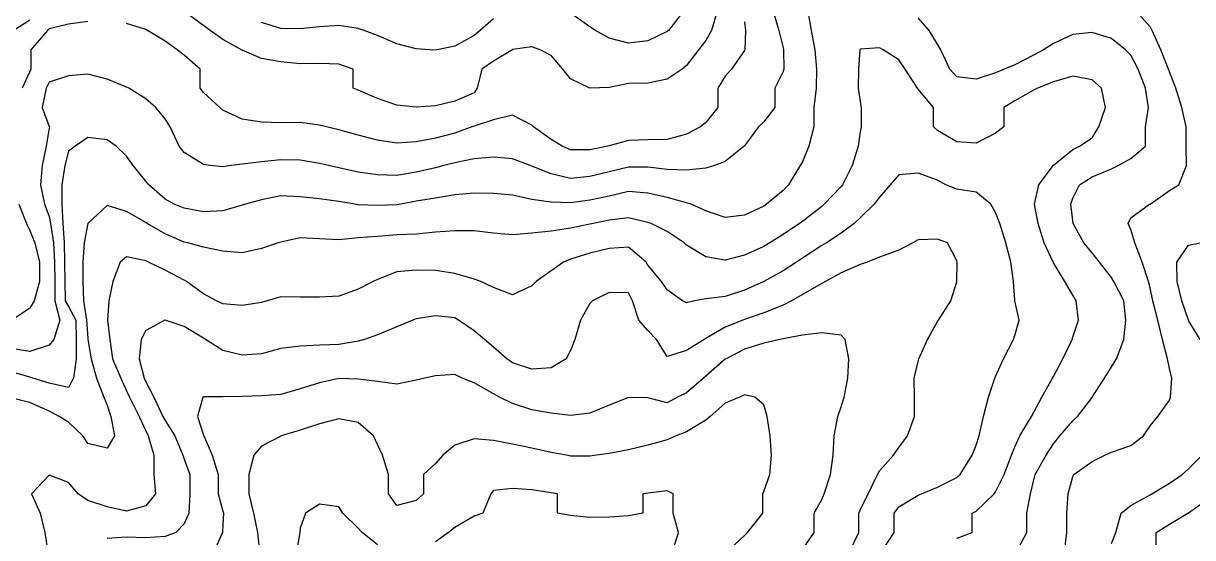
# Model space of a CAD drawing. Header units: inches. Extents: x 450896 to 463247, y 7386701 to 7399440.
# Drawn here: x 452295 to 454068, y 7388808 to 7389588 of the extents above; entities that cross this region are included whole.
import ezdxf

# ---------------------------------------------------------------- set-up
doc = ezdxf.new("R2010")
doc.units = ezdxf.units.IN
doc.header["$MEASUREMENT"] = 0

msp = doc.modelspace()

# ---------------------------------------------------------------- linework, layer by layer
for points, elevation in [([(453432, 7389606.2), (453440.5, 7389576.9), (453447.1, 7389550.3), (453447.7, 7389547.6), (453448.2, 7389518.3), (453447.1, 7389514.5), (453434.9, 7389489.1), (453434.9, 7389459.8), (453417.9, 7389438.1), (453409.9, 7389430.5), (453388.6, 7389401.9), (453388.1, 7389401.2), (453359.3, 7389378.3), (453343.2, 7389371.9), (453330, 7389368.2), (453300.7, 7389364.9), (453271.4, 7389366.1), (453242.1, 7389369.5), (453212.8, 7389369.3), (453183.6, 7389362.2), (453154.3, 7389355.2), (453125, 7389352.3), (453095.7, 7389359.4), (453066.4, 7389371), (453063.6, 7389371.9), (453037.1, 7389382.1), (453007.8, 7389384.8), (452978.5, 7389381.9), (452949.3, 7389376.3), (452932.7, 7389371.9), (452920, 7389368.6), (452890.7, 7389362), (452861.4, 7389357), (452832.1, 7389358), (452802.8, 7389362), (452773.5, 7389368.4), (452757.6, 7389371.9), (452744.2, 7389375), (452715, 7389379.9), (452685.7, 7389380.6), (452656.4, 7389377.8), (452627.1, 7389373.9), (452610.9, 7389371.9), (452597.8, 7389370), (452578.9, 7389371.9), (452568.5, 7389373.4), (452539.2, 7389391.5), (452531.2, 7389401.2), (452517.9, 7389430.5), (452509.9, 7389442.6), (452496, 7389459.8), (452480.7, 7389472.9), (452454.8, 7389489.1), (452451.4, 7389490.9), (452422.1, 7389502.7), (452392.8, 7389510.6), (452363.5, 7389507.9), (452334.2, 7389498.4), (452329.7, 7389489.1), (452323.8, 7389459.8), (452334.2, 7389431.1), (452334.5, 7389430.5), (452334.2, 7389428.5), (452329.5, 7389401.2), (452323.4, 7389371.9), (452321.1, 7389342.6), (452327.1, 7389313.3), (452334.2, 7389294.5), (452336.2, 7389284), (452340.9, 7389254.8), (452342.5, 7389225.5), (452343, 7389196.2), (452342.7, 7389166.9), (452350.6, 7389137.6), (452341.5, 7389108.3), (452334.2, 7389099.6), (452304.9, 7389089.9), (452275.7, 7389094.4)], 280), ([(453484.6, 7389606.2), (453489.7, 7389576.9), (453495.4, 7389547.6), (453497.7, 7389518.3), (453497.3, 7389489.1), (453493.8, 7389459.8), (453493.8, 7389430.5), (453486.3, 7389401.2), (453476.4, 7389377.7), (453473.3, 7389371.9), (453455.4, 7389342.6), (453447.1, 7389334.2), (453422.2, 7389313.3), (453417.9, 7389310.3), (453388.6, 7389296.5), (453359.3, 7389293.4), (453330, 7389303.1), (453307.7, 7389313.3), (453300.7, 7389315.6), (453271.4, 7389323.4), (453242.1, 7389330.3), (453212.8, 7389332.6), (453183.6, 7389325.7), (453154.3, 7389319.5), (453125, 7389315.2), (453095.7, 7389316.4), (453066.4, 7389320.4), (453037.1, 7389327.2), (453007.8, 7389329.7), (452978.5, 7389330.3), (452949.3, 7389327.6), (452920, 7389322.6), (452890.7, 7389317.8), (452867.3, 7389313.3), (452861.4, 7389312.2), (452832.1, 7389311.3), (452802.8, 7389312.6), (452798, 7389313.3), (452773.5, 7389317.4), (452744.2, 7389321.3), (452715, 7389324.4), (452685.7, 7389325.9), (452656.4, 7389319.9), (452632.2, 7389313.3), (452627.1, 7389311.8), (452597.8, 7389303.1), (452568.5, 7389301.9), (452539.2, 7389307.1), (452523.7, 7389313.3), (452509.9, 7389320.8), (452485.2, 7389342.6), (452480.7, 7389348.3), (452461.6, 7389371.9), (452451.4, 7389386.4), (452435.9, 7389401.2), (452422.1, 7389411.2), (452392.8, 7389414.3), (452373.8, 7389401.2), (452363.5, 7389393.9), (452357.8, 7389371.9), (452353.5, 7389342.6), (452353.6, 7389313.3), (452355.1, 7389284), (452357, 7389254.8), (452357.4, 7389225.5), (452358, 7389196.2), (452358.7, 7389166.9), (452363.5, 7389158.2), (452374.9, 7389137.6), (452375.2, 7389108.3), (452375.1, 7389079), (452371.2, 7389049.7), (452363.5, 7389035.6), (452334.2, 7389042.1), (452309.5, 7389049.7), (452304.9, 7389050.9), (452275.7, 7389059.5)], 260), ([(453347.2, 7389606.2), (453338.7, 7389576.9), (453330, 7389561.8), (453319, 7389547.6), (453300.7, 7389523.6), (453294.3, 7389518.3), (453271.4, 7389503.1), (453242.1, 7389496.7), (453212.8, 7389496.3), (453183.6, 7389490.4), (453154.3, 7389489.3), (453125, 7389503.3), (453113.3, 7389518.3), (453095.7, 7389538.9), (453078.7, 7389547.6), (453066.4, 7389552), (453037.1, 7389547.7), (453037, 7389547.6), (453007.8, 7389530.3), (452990.6, 7389518.3), (452983.4, 7389489.1), (452978.5, 7389482), (452949.3, 7389469.6), (452920, 7389462.7), (452890.7, 7389460.3), (452861.4, 7389463.4), (452832.1, 7389473.7), (452802.8, 7389486.4), (452795.3, 7389489.1), (452795.3, 7389518.3), (452773.5, 7389525.5), (452744.2, 7389526.8), (452715, 7389526.2), (452685.7, 7389529.1), (452656.4, 7389534.4), (452627.1, 7389547), (452626.1, 7389547.6), (452597.8, 7389563.1), (452578.5, 7389576.9), (452568.5, 7389584.1), (452539.2, 7389605.8)], 320), ([(453007.8, 7389594.2), (452987.8, 7389576.9), (452978.5, 7389569.4), (452949.3, 7389552.8), (452922.6, 7389547.6), (452920, 7389547.1), (452911, 7389547.6), (452890.7, 7389548.9), (452861.4, 7389556.7), (452832.1, 7389569.2), (452812.1, 7389576.9), (452802.8, 7389580), (452773.5, 7389584.2), (452744.2, 7389582.1), (452715, 7389579.3), (452685.7, 7389579.8), (452656.4, 7389588.7)], 340), ([(453296.2, 7389606.2), (453273.3, 7389576.9), (453271.4, 7389575.2), (453242.1, 7389561.3), (453212.8, 7389557.7), (453183.6, 7389565.3), (453162.8, 7389576.9), (453154.3, 7389582.1), (453125, 7389603)], 340), ([(453801.1, 7388786.2), (453816.8, 7388815.4), (453816.8, 7388844.7), (453822.3, 7388874), (453827.9, 7388897.3), (453829.4, 7388903.3), (453845.9, 7388932.6), (453857.2, 7388950), (453866.6, 7388961.9), (453886.4, 7388985.1), (453893.8, 7388991.2), (453915.7, 7389020), (453916.1, 7389020.5), (453934.7, 7389049.7), (453945, 7389066.8), (453953, 7389079), (453963.9, 7389108.3), (453966.8, 7389137.6), (453963.8, 7389166.9), (453948.7, 7389196.2), (453945, 7389202.1), (453927.2, 7389225.5), (453915.7, 7389239.5), (453903.1, 7389254.8), (453887.1, 7389284), (453886.4, 7389288.4), (453883.6, 7389313.3), (453886.4, 7389322.3), (453896.7, 7389342.6), (453915.7, 7389354.7), (453945, 7389367), (453955.2, 7389371.9), (453974.3, 7389382.8), (453996.5, 7389401.2), (453996.5, 7389430.5), (454001.4, 7389459.8), (453996.7, 7389489.1), (453985.5, 7389518.3), (453974.3, 7389539.3), (453966.2, 7389547.6), (453945, 7389564.5), (453915.7, 7389573.8), (453886.4, 7389570.7), (453857.2, 7389557), (453842.2, 7389547.6), (453827.9, 7389539.9), (453798.6, 7389524.7), (453782.4, 7389518.3), (453769.3, 7389512.3), (453740, 7389502.8), (453710.7, 7389506.5), (453700.1, 7389518.3), (453686.2, 7389547.6), (453681.4, 7389556.2), (453668.5, 7389576.9), (453652.2, 7389595.7)], 260), ([(453874, 7388786.2), (453877.5, 7388815.4), (453877.5, 7388844.7), (453879.7, 7388874), (453886.4, 7388900.2), (453888.3, 7388903.3), (453915.7, 7388923.3), (453934.9, 7388932.6), (453945, 7388937.1), (453974.3, 7388947.3), (453993.5, 7388961.9), (454003.6, 7388977.3), (454015.4, 7388991.2), (454032.9, 7389016.1), (454034.9, 7389020.5), (454036.9, 7389049.7), (454032.9, 7389064), (454030, 7389079), (454022.6, 7389108.3), (454015.7, 7389137.6), (454008.1, 7389166.9), (454003.6, 7389186.3), (454001.1, 7389196.2), (453991.7, 7389225.5), (453980.6, 7389254.8), (453974.3, 7389275.1), (453970.6, 7389284), (453974.3, 7389292.8), (454002.9, 7389313.3), (454003.6, 7389313.5), (454032.9, 7389334), (454047.5, 7389342.6), (454059.1, 7389371.9), (454058.6, 7389401.2), (454058.6, 7389430.5), (454051.6, 7389459.8), (454042.6, 7389489.1), (454032.9, 7389513.9), (454031.4, 7389518.3), (454019.9, 7389547.6), (454007.1, 7389576.9), (454003.6, 7389582.5), (453982.7, 7389606.2)], 280), ([(452304.9, 7389592.6), (452280.6, 7389576.9)], 320), ([(452392.8, 7389590.4), (452363.5, 7389586.3), (452334.2, 7389579.1), (452331.7, 7389576.9), (452306.2, 7389547.6), (452306.2, 7389518.3), (452304.9, 7389514.8), (452293.4, 7389489.1)], 300), ([(453388.6, 7389589.8), (453390.4, 7389576.9), (453389.1, 7389547.6), (453388.6, 7389546.3), (453368.7, 7389518.3), (453359.3, 7389507.4), (453348.2, 7389489.1), (453348.2, 7389459.8), (453330, 7389437.1), (453321.9, 7389430.5), (453300.7, 7389419.4), (453271.4, 7389411.7), (453242.1, 7389411.2), (453212.8, 7389410), (453183.6, 7389401.7), (453181.2, 7389401.2), (453154.3, 7389395.9), (453125, 7389395.6), (453112.1, 7389401.2), (453095.7, 7389411.5), (453068.9, 7389430.5), (453066.4, 7389433), (453037.1, 7389448.5), (453007.8, 7389441.5), (452978.5, 7389431.9), (452975, 7389430.5), (452949.3, 7389421.2), (452920, 7389413.6), (452890.7, 7389407.8), (452861.4, 7389405.9), (452832.1, 7389410.6), (452802.8, 7389418.2), (452773.5, 7389426.3), (452755, 7389430.5), (452744.2, 7389433), (452715, 7389437.1), (452685.7, 7389436.9), (452656.4, 7389437.9), (452627.1, 7389442.3), (452597.8, 7389455.7), (452593, 7389459.8), (452568.5, 7389482.7), (452563, 7389489.1), (452563, 7389518.3), (452539.2, 7389539.4), (452528.3, 7389547.6), (452509.9, 7389560.6), (452483.4, 7389576.9), (452480.7, 7389578.3), (452451.4, 7389587.6)], 300), ([(453710.7, 7388806.7), (453733.7, 7388815.4), (453733.7, 7388844.7), (453740, 7388847.8), (453767.4, 7388874), (453769.3, 7388877.2), (453782.4, 7388903.3), (453793.5, 7388932.6), (453798.6, 7388945.4), (453806.1, 7388961.9), (453823.7, 7388991.2), (453827.9, 7388999.2), (453839.7, 7389020.5), (453855.9, 7389049.7), (453857.2, 7389052.2), (453871.5, 7389079), (453885.4, 7389108.3), (453886.4, 7389111.8), (453895, 7389137.6), (453891.6, 7389166.9), (453886.4, 7389175.2), (453874.5, 7389196.2), (453857.2, 7389224.2), (453856.5, 7389225.5), (453843.1, 7389254.8), (453833.8, 7389284), (453828.3, 7389313.3), (453834.8, 7389342.6), (453856.5, 7389371.9), (453857.2, 7389372.6), (453886.4, 7389396.4), (453896.9, 7389401.2), (453915.7, 7389413.8), (453925.9, 7389430.5), (453936, 7389459.8), (453930.1, 7389489.1), (453915.7, 7389501.7), (453886.4, 7389507.4), (453857.2, 7389498.8), (453833.2, 7389489.1), (453827.9, 7389486.9), (453798.6, 7389469.9), (453782.1, 7389459.8), (453782.1, 7389430.5), (453769.3, 7389421.1), (453740, 7389405.9), (453710.7, 7389407.9), (453681.4, 7389425.3), (453675.3, 7389430.5), (453675.3, 7389459.8), (453652.2, 7389487.8), (453651, 7389489.1), (453632.1, 7389518.3), (453622.9, 7389532.4), (453599, 7389547.6), (453593.6, 7389550.5), (453564.3, 7389548.5), (453563.8, 7389547.6), (453561.3, 7389518.3), (453561.2, 7389489.1), (453564.3, 7389468.4), (453565.7, 7389459.8), (453565.7, 7389430.5), (453564.3, 7389423.3), (453560.9, 7389401.2), (453551.7, 7389371.9), (453537.1, 7389342.6), (453535, 7389340.1), (453509.6, 7389313.3), (453505.7, 7389310.1), (453476.4, 7389287.1), (453472.2, 7389284), (453447.1, 7389267.6), (453427.1, 7389254.8), (453417.9, 7389249.1), (453388.6, 7389236), (453359.3, 7389228.7), (453330, 7389233.6), (453300.7, 7389251.3), (453297.3, 7389254.8), (453271.4, 7389272.2), (453246.9, 7389284), (453242.1, 7389285.8), (453212.8, 7389292.9), (453183.6, 7389288.9), (453159.2, 7389284), (453154.3, 7389283), (453125, 7389276.8), (453095.7, 7389272.4), (453066.4, 7389269.2), (453037.1, 7389266.9), (453007.8, 7389269.6), (452978.5, 7389273), (452949.3, 7389272.9), (452920, 7389271), (452890.7, 7389268.1), (452861.4, 7389267), (452832.1, 7389264.4), (452802.8, 7389262.1), (452773.5, 7389259.4), (452744.2, 7389260.9), (452715, 7389262.3), (452685.7, 7389256), (452681.7, 7389254.8), (452656.4, 7389246.2), (452627.1, 7389239.7), (452597.8, 7389242.3), (452568.5, 7389248.4), (452544.6, 7389254.8), (452539.2, 7389255.9), (452509.9, 7389268.4), (452483.1, 7389284), (452480.7, 7389285.6), (452451.4, 7389302.4), (452422.1, 7389311.4), (452392.8, 7389284), (452392.8, 7389284), (452387.4, 7389254.8), (452385.2, 7389225.5), (452385.1, 7389196.2), (452386.3, 7389166.9), (452390.7, 7389137.6), (452392.8, 7389110), (452393, 7389108.3), (452397.9, 7389079), (452406, 7389049.7), (452417.3, 7389020.5), (452422.1, 7389008.8), (452427.8, 7388991.2), (452433.5, 7388961.9), (452422.1, 7388943.2), (452392.8, 7388950.7), (452385.2, 7388961.9), (452363.5, 7388983), (452349.5, 7388991.2), (452334.2, 7388999.5), (452304.9, 7389012.8), (452275.7, 7389019.6)], 240), ([(453596.5, 7388786.2), (453615.7, 7388815.4), (453615.7, 7388844.7), (453622.9, 7388854.5), (453652.2, 7388872.3), (453657.2, 7388874), (453681.4, 7388884.4), (453710.7, 7388898.8), (453715.5, 7388903.3), (453733.8, 7388932.6), (453740, 7388947.9), (453744.5, 7388961.9), (453751.2, 7388991.2), (453758.6, 7389020.5), (453768.2, 7389049.7), (453769.3, 7389052.3), (453781.4, 7389079), (453796.4, 7389108.3), (453798.6, 7389114), (453805.3, 7389137.6), (453798.6, 7389166.9), (453798.6, 7389167.1), (453796.4, 7389196.2), (453792.3, 7389225.5), (453785, 7389254.8), (453775.8, 7389284), (453769.3, 7389300.9), (453762, 7389313.3), (453740, 7389331.4), (453710.7, 7389335.9), (453694.2, 7389342.6), (453681.4, 7389349.9), (453652.2, 7389360.6), (453622.9, 7389357.7), (453609.5, 7389342.6), (453593.6, 7389324.1), (453585.1, 7389313.3), (453564.3, 7389292.9), (453555.1, 7389284), (453535, 7389269.5), (453512.8, 7389254.8), (453505.7, 7389250.5), (453476.4, 7389231.5), (453467.7, 7389225.5), (453447.1, 7389212.4), (453417.9, 7389196.2), (453417.9, 7389196.1), (453388.6, 7389183.2), (453359.3, 7389173.5), (453330, 7389169.8), (453313.5, 7389166.9), (453300.7, 7389163.8), (453294.4, 7389166.9), (453271.4, 7389183.6), (453263, 7389196.2), (453242.1, 7389221.1), (453239.3, 7389225.5), (453212.8, 7389248.1), (453183.6, 7389246.4), (453154.3, 7389239.2), (453125, 7389230), (453114.3, 7389225.5), (453095.7, 7389212.3), (453072.6, 7389196.2), (453066.4, 7389189.7), (453037.1, 7389176.1), (453007.8, 7389187.2), (452988.7, 7389196.2), (452978.5, 7389199.9), (452949.3, 7389208.5), (452920, 7389212.6), (452890.7, 7389213.2), (452861.4, 7389211), (452832.1, 7389199.1), (452825.6, 7389196.2), (452802.8, 7389184.3), (452773.5, 7389174.1), (452744.2, 7389172.3), (452715, 7389172.3), (452685.7, 7389173.1), (452665, 7389166.9), (452656.4, 7389164.4), (452627.1, 7389159.9), (452597.8, 7389162.1), (452588.1, 7389166.9), (452568.5, 7389177.5), (452542.7, 7389196.2), (452539.2, 7389198.2), (452509.9, 7389213.5), (452484.9, 7389225.5), (452480.7, 7389227.4), (452451.4, 7389233.4), (452441.8, 7389225.5), (452430.6, 7389196.2), (452424.5, 7389166.9), (452422.7, 7389137.6), (452426, 7389108.3), (452430.5, 7389079), (452442.9, 7389049.7), (452451.4, 7389030.4), (452456, 7389020.5), (452470.8, 7388991.2), (452480.7, 7388969.8), (452484.6, 7388961.9), (452493.1, 7388932.6), (452493.1, 7388903.3), (452495.3, 7388874), (452480.7, 7388856), (452451.4, 7388848), (452422.1, 7388854.6), (452392.8, 7388864), (452378.1, 7388874), (452363.5, 7388891.3), (452334.2, 7388902.4), (452307.4, 7388874), (452320.6, 7388844.7), (452327.7, 7388815.4), (452332, 7388786.2)], 220), ([(452288.3, 7389313.3), (452299.9, 7389284), (452304.9, 7389273.7), (452312.4, 7389254.8), (452319.4, 7389225.5), (452319.4, 7389196.2), (452311.7, 7389166.9), (452304.9, 7389155.9), (452277.6, 7389137.6)], 300), ([(453548.1, 7388786.2), (453562, 7388815.4), (453562, 7388844.7), (453564.3, 7388849.6), (453576.1, 7388874), (453590.3, 7388903.3), (453593.6, 7388908.8), (453614.8, 7388932.6), (453622.9, 7388944.6), (453635.8, 7388961.9), (453646.6, 7388991.2), (453646.3, 7389020.5), (453645.7, 7389049.7), (453652.2, 7389074.7), (453653.2, 7389079), (453666.4, 7389108.3), (453681.4, 7389135.3), (453682.7, 7389137.6), (453701.8, 7389166.9), (453710.7, 7389195.6), (453710.9, 7389196.2), (453711.1, 7389225.5), (453710.7, 7389227.7), (453696.5, 7389254.8), (453681.4, 7389260.2), (453652.2, 7389259.2), (453643.8, 7389254.8), (453622.9, 7389243.6), (453593.6, 7389233), (453574.9, 7389225.5), (453564.3, 7389221.8), (453535, 7389209.4), (453511.6, 7389196.2), (453505.7, 7389193), (453476.4, 7389176.5), (453460, 7389166.9), (453447.1, 7389160.2), (453417.9, 7389148.4), (453388.6, 7389138.5), (453386, 7389137.6), (453359.3, 7389126.7), (453330, 7389109.6), (453327.6, 7389108.3), (453300.7, 7389091.6), (453271.4, 7389082.2), (453255.2, 7389108.3), (453242.1, 7389122), (453228.4, 7389137.6), (453218.7, 7389166.9), (453212.8, 7389179.1), (453183.6, 7389179.6), (453158.2, 7389166.9), (453154.3, 7389163), (453140.2, 7389137.6), (453131.5, 7389108.3), (453125, 7389091.3), (453118.4, 7389079), (453095.7, 7389065.3), (453066.4, 7389063.3), (453037.1, 7389073), (453028.2, 7389079), (453007.8, 7389096.8), (452994.2, 7389108.3), (452978.5, 7389121.5), (452954.9, 7389137.6), (452949.3, 7389141), (452920, 7389144.3), (452890.7, 7389139.7), (452885.8, 7389137.6), (452861.4, 7389127.6), (452832.1, 7389115.1), (452812.5, 7389108.3), (452802.8, 7389105.5), (452773.5, 7389100.6), (452744.2, 7389099.6), (452715, 7389098.3), (452685.7, 7389094.4), (452656.4, 7389086.7), (452627.1, 7389084.2), (452597.8, 7389091.4), (452571.5, 7389108.3), (452568.5, 7389110.1), (452539.2, 7389127.9), (452510.2, 7389137.6), (452509.9, 7389137.7), (452509.7, 7389137.6), (452480.7, 7389121.6), (452474, 7389108.3), (452470.7, 7389079), (452478.1, 7389049.7), (452480.7, 7389044.2), (452492.8, 7389020.5), (452506.7, 7388991.2), (452509.9, 7388985.6), (452524.9, 7388961.9), (452537.1, 7388932.6), (452539.2, 7388926.6), (452547.5, 7388903.3), (452547.5, 7388874), (452546.2, 7388844.7), (452539.2, 7388828.9), (452526.3, 7388815.4), (452509.9, 7388809.5), (452480.7, 7388807.2), (452451.4, 7388808.4), (452422.1, 7388806.4)], 200), ([(454079.7, 7389108.3), (454062.2, 7389137.1), (454062, 7389137.6), (454051.7, 7389166.9), (454045, 7389196.2), (454044.2, 7389225.5), (454062.2, 7389251.3), (454080.1, 7389254.8)], 300), ([(453476.4, 7388789.6), (453494.1, 7388815.4), (453494.1, 7388844.7), (453505.7, 7388865.8), (453509.7, 7388874), (453519.1, 7388903.3), (453523.1, 7388932.6), (453524.5, 7388961.9), (453530.1, 7388991.2), (453535, 7389006.1), (453539.6, 7389020.5), (453545.4, 7389049.7), (453546.7, 7389079), (453541.4, 7389108.3), (453535, 7389114.8), (453505.7, 7389118.1), (453476.4, 7389114.7), (453447.1, 7389109.4), (453442.2, 7389108.3), (453417.9, 7389102.8), (453388.6, 7389093.6), (453360.7, 7389079), (453359.3, 7389078.2), (453330, 7389052.7), (453326.3, 7389049.7), (453300.7, 7389027.5), (453287, 7389020.5), (453271.4, 7389012.1), (453242.1, 7389019.6), (453212.8, 7389020.2), (453183.6, 7389008.6), (453154.3, 7388996.3), (453125, 7388992.7), (453095.7, 7388996.3), (453066.4, 7389001.7), (453037.1, 7389010.9), (453017.2, 7389020.5), (453007.8, 7389025.6), (452978.5, 7389042.3), (452960.3, 7389049.7), (452949.3, 7389054.9), (452920, 7389053.3), (452904.1, 7389049.7), (452890.7, 7389046.5), (452861.4, 7389040.4), (452832.1, 7389044.4), (452802.8, 7389048.1), (452773.5, 7389049.2), (452744.2, 7389042.3), (452715, 7389033.3), (452685.7, 7389024.7), (452656.4, 7389022.9), (452627.1, 7389021.5), (452597.8, 7389021.3), (452568.5, 7389021.2), (452567.3, 7389020.5), (452559.2, 7388991.2), (452568.5, 7388963.1), (452568.8, 7388961.9), (452581.3, 7388932.6), (452590.5, 7388903.3), (452590.5, 7388874), (452597.8, 7388847.8), (452598.7, 7388844.7), (452597.8, 7388827.9), (452597, 7388815.4), (452583.9, 7388786.2)], 180), ([(453361.8, 7388786.2), (453388.6, 7388811.2), (453393.3, 7388815.4), (453416.3, 7388844.7), (453416.3, 7388874), (453417.9, 7388877.5), (453427, 7388903.3), (453429.6, 7388932.6), (453427.7, 7388961.9), (453423, 7388991.2), (453417.9, 7389009.3), (453404.5, 7389020.5), (453388.6, 7389024.1), (453381.1, 7389020.5), (453359.3, 7389011.5), (453336.6, 7388991.2), (453330, 7388985.9), (453300.7, 7388968.4), (453285, 7388961.9), (453271.4, 7388955.9), (453242.1, 7388947.8), (453212.8, 7388940.7), (453183.6, 7388935.2), (453164.3, 7388932.6), (453154.3, 7388931.3), (453125, 7388931.4), (453118.7, 7388932.6), (453095.7, 7388936.8), (453066.4, 7388943.6), (453037.1, 7388949.7), (453007.8, 7388955), (452978.5, 7388957.8), (452949.3, 7388948.2), (452931.3, 7388932.6), (452920, 7388920.2), (452902.1, 7388903.3), (452902.1, 7388874), (452890.7, 7388864.3), (452861.4, 7388856.3), (452848.7, 7388874), (452848.7, 7388903.3), (452839.8, 7388932.6), (452832.1, 7388949.1), (452826, 7388961.9), (452802.8, 7388982.3), (452773.5, 7388988), (452744.2, 7388980.5), (452715, 7388970.8), (452686.1, 7388961.9), (452685.7, 7388961.7), (452656.4, 7388946.5), (452644.7, 7388932.6), (452637.1, 7388903.3), (452637.1, 7388874), (452643.9, 7388844.7), (452650.1, 7388815.4), (452653.1, 7388786.2)], 160), ([(453945, 7388798.6), (453951.8, 7388815.4), (453960.1, 7388844.7), (453974.3, 7388856.5), (454003.6, 7388872.6), (454006.2, 7388874), (454032.9, 7388890.5), (454052.5, 7388903.3), (454062.2, 7388911.9), (454082.9, 7388932.6)], 300), ([(453279.4, 7388786.2), (453288.8, 7388815.4), (453280.7, 7388844.7), (453280.7, 7388874), (453271.4, 7388878.6), (453242.1, 7388875.2), (453234.7, 7388874), (453234.7, 7388844.7), (453212.8, 7388840.6), (453183.6, 7388838.7), (453154.3, 7388838.5), (453125, 7388841.2), (453105.1, 7388844.7), (453105.1, 7388874), (453095.7, 7388875.5), (453066.4, 7388880), (453037.1, 7388882.4), (453007.8, 7388879.1), (453003.8, 7388874), (452991.8, 7388844.7), (452978.5, 7388840.5), (452949.3, 7388823.1), (452939.7, 7388815.4), (452920, 7388801.3)], 140), ([(452832.1, 7388796.7), (452809, 7388815.4), (452802.8, 7388822.1), (452779.7, 7388844.7), (452773.5, 7388854.5), (452744.2, 7388858.5), (452723.1, 7388844.7), (452715, 7388821.9), (452714.2, 7388815.4), (452709.3, 7388786.2)], 140), ([(454012.9, 7388786.2), (454012.9, 7388815.4), (454032.9, 7388828), (454061.1, 7388844.7), (454062.2, 7388845.4), (454091.5, 7388866.2)], 320)]:
    msp.add_lwpolyline(points, dxfattribs=dict(elevation=elevation))

doc.saveas('drawing.dxf')
